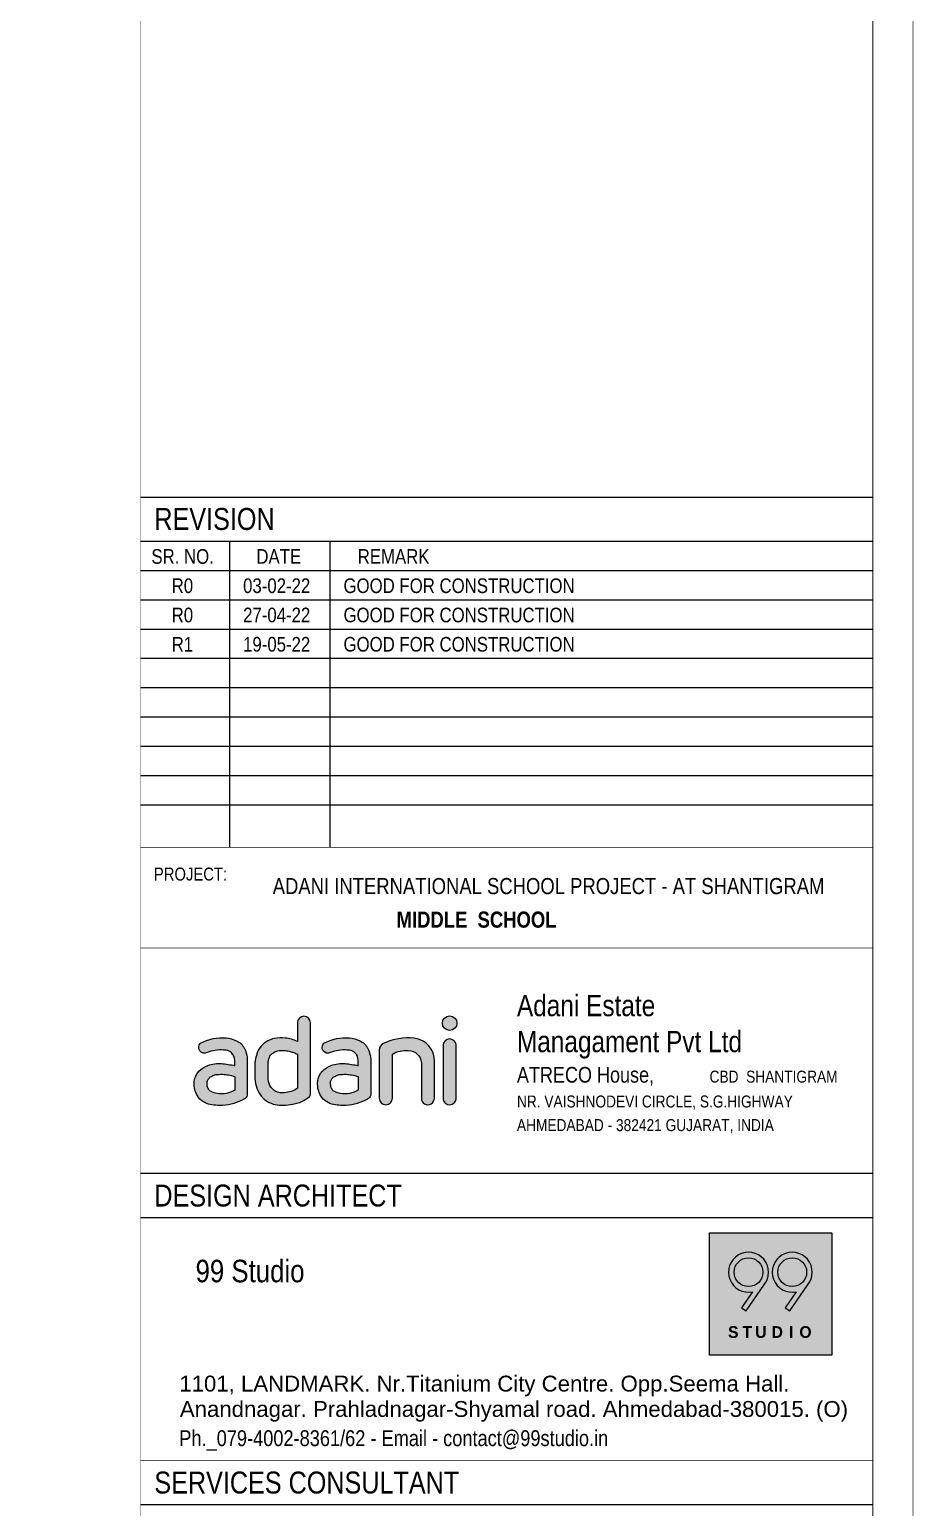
# Model space of a CAD drawing. Header units: millimetres. Extents: x 1112055 to 3390982, y -148532 to 766891.
# Drawn here: x 2300874 to 2311474, y 161494 to 179229 of the extents above; entities that cross this region are included whole.
import ezdxf

# ---------------------------------------------------------------- set-up
doc = ezdxf.new("R2010")
doc.units = ezdxf.units.MM
for name, color, linetype, lineweight in [('B TITLE BLOCK', 250, 'Continuous', 0), ('P_TITLE BLOCK TEXT', 7, 'Continuous', 9), ('TB IL', 7, 'Continuous', 9), ('tb text', 7, 'Continuous', 13)]:
    doc.layers.add(name, color=color, linetype=linetype, lineweight=lineweight)
for name, color, linetype in [('FORMAT TEXT', 7, 'Continuous'), ('Logo Color', 251, 'Continuous'), ('Logo Font', 255, 'Continuous'), ('Logo Line', 251, 'Continuous')]:
    doc.layers.add(name, color=color, linetype=linetype)
doc.styles.add('A', font='GOTHICB.TTF')
doc.styles.add('SWINC', font='swissc.ttf')

# ---------------------------------------------------------------- blocks, each defined once
blk = doc.blocks.new('A$C448A1362')
h = blk.add_hatch(color=144)
h.set_gradient(color1=(0, 128, 167), color2=(196, 60, 91), rotation=5, tint=1)
edge = h.paths.add_edge_path()
edge.add_arc((14.81933344435538, -0.6985207138125133), 0.7431945778757773, 0, 360)
edge = h.paths.add_edge_path()
edge.add_line((14.15277161007043, -2.943220954840626), (14.15074250250791, -8.452755263949484))
edge.add_arc((14.81271016430946, -8.345192536199875), 0.6706496295921845, 189.2292944955668, 356.1382558233712)
edge.add_line((15.48183706351529, -8.390360206402192), (15.48183706351529, -2.906189741824846))
edge.add_arc((14.81858030050353, -2.970500210281671), 0.6663672936405483, 5.538180628108128, 177.6538117834876)
edge = h.paths.add_edge_path()
edge.add_line((7.658612856253058, -3.439845030765127), (7.658612856253058, -8.334052471542009))
edge.add_arc((8.327457436545956, -8.32652838341778), 0.668886899624382, 180.6445149192386, 359.3554850807614)
edge.add_line((8.996302016838627, -8.334052471542464), (8.996302016838627, -3.840593774361196))
edge.add_arc((10.43994891255898, -6.488699477092041), 3.016053741622978, 86.78809535472402, 118.5975448000749, ccw=False)
edge.add_arc((10.61373491564996, -4.807273183709412), 1.329898324167716, 3.2061460087869023, 90.20678352166891, ccw=False)
edge.add_line((11.94155164382369, -4.732893824975463), (11.94155164382369, -8.320863272386077))
edge.add_arc((12.60398342205281, -8.339524168990692), 0.6626945675571669, 178.3863879075979, 362.4913548570173)
edge.add_line((13.26605160525287, -8.310717734573473), (13.26605160525287, -4.586290803584006))
edge.add_arc((10.97818174704571, -4.509470264667243), 2.28915920881283, 358.0768837756475, 443.9565772997473)
edge.add_arc((10.59401221925009, -8.138142946765356), 5.938111340575273, 83.95657729974697, 114.9107743569737)
edge.add_arc((8.408866964090748, -3.432967517766201), 0.7502856299517944, 114.9107743569736, 180.5252106281581)
edge = h.paths.add_edge_path(flags=16)
edge.add_line((5.507758839991311, -6.128919827983509), (5.507758839991311, -7.509220247381791))
edge.add_arc((4.146227910375046, -5.350103415743206), 2.552557925878734, 260.598114554046, 302.23537625721383, ccw=False)
edge.add_arc((4.087928553207348, -5.702189379883976), 2.195677916363923, 243.4590382901451, 260.5981145540465, ccw=False)
edge.add_arc((3.365096810479827, -7.149373683017757), 0.5780165996690875, 209.8633087811852, 243.4590382901451, ccw=False)
edge.add_arc((4.137351262187394, -6.705965495283408), 1.468515201089699, 195.2092911337714, 209.8633087811827, ccw=False)
edge.add_arc((3.574157333157927, -6.859079973122107), 0.8848788031333445, 166.7985330258342, 195.2092911337714, ccw=False)
edge.add_arc((3.587606153449087, -6.862234728725753), 0.8986926820288219, 147.3576210444231, 166.798533025833, ccw=False)
edge.add_arc((3.389644337597701, -6.73542645901648), 0.6635986204241061, 120.63220694506651, 147.3576210444251, ccw=False)
edge.add_arc((4.530526850433716, -8.662080861807453), 2.902707839709622, 112.49789540908989, 120.632206945066, ccw=False)
edge.add_arc((3.650891727382941, -6.538233166334294), 0.6039066340219512, 97.65291712801451, 112.49789540909, ccw=False)
edge.add_arc((4.113118942007532, -9.978226818855319), 4.074815783988947, 87.68643739568421, 97.65291712801928, ccw=False)
edge.add_arc((4.113118942007304, -9.978226818858502), 4.074815783992284, 79.75290279672708, 87.68643739568432, ccw=False)
edge.add_arc((3.750854027135574, -11.98215784152194), 6.111228171535338, 73.29237366723208, 79.75290279672572, ccw=False)
edge = h.paths.add_edge_path()
edge.add_line((6.790154819498412, -4.403163846067628), (6.789647542607781, -8.021569906915602))
edge.add_arc((6.267806578629234, -7.927663462294049), 0.530222983307471, 290.01279134982053, 349.79867748199996, ccw=False)
edge.add_arc((3.985686338293817, -4.071748072450418), 5.002758515494103, 273.6188457994145, 299.5013455248223, ccw=False)
edge.add_arc((4.003606063649386, -4.355086746707229), 4.718853741165793, 255.66704751986748, 273.6188457994148, ccw=False)
edge.add_arc((3.293400358615145, -7.134654667361929), 1.849988117091353, 205.0891047683781, 255.66704751986708, ccw=False)
edge.add_arc((3.859586546516539, -6.869564954474072), 2.475159577771575, 173.9289781433874, 205.0891047683788, ccw=False)
edge.add_arc((3.123595983136966, -6.791286721989991), 1.735017975735576, 136.2598033714836, 173.9289781433874, ccw=False)
edge.add_arc((3.557998223588356, -7.206993982662198), 2.336281506215076, 109.5799741139754, 136.2598033714825, ccw=False)
edge.add_arc((3.91599006055776, -8.213464895504103), 3.404523919590422, 85.56592316711209, 109.5799741139746, ccw=False)
edge.add_arc((3.508382811704678, -13.46992161850562), 8.67676072668705, 76.65013801281992, 85.56592316711192, ccw=False)
edge.add_line((5.511817055116353, -5.027621698430494), (5.511817055116353, -4.501575562849439))
edge.add_arc((4.472484140997949, -4.465110926590796), 1.039972391973434, 357.9906215679799, 455.6588950534437)
edge.add_arc((4.086198299446323, -6.903609543656557), 3.484972647131051, 85.32993988743719, 113.1845555418632)
edge.add_arc((2.444315375492806, -3.165488927077377), 0.5988448662169389, 133.8620426340904, 296.78541516636506, ccw=False)
edge.add_arc((4.224328531941637, -6.831218957114515), 4.648377712036712, 84.78407122185848, 118.17724551367121, ccw=False)
edge.add_arc((4.305412553357883, -5.453939858085732), 3.269732674621548, 65.0770173786932, 84.00498154086301, ccw=False)
edge.add_arc((5.011671825826625, -3.985957337240734), 1.640984457002071, 25.615854055559396, 65.8410484831349, ccw=False)
edge.add_arc((4.440738750321316, -4.424729147798871), 2.350214712372408, 6.139679798615873, 29.24615656970508, ccw=False)
edge.add_line((6.777472897232656, -4.173367414613267), (6.790154819498412, -4.403163846067628))
edge = h.paths.add_edge_path()
edge.add_line((-0.6647863651678563, -0.6543876243279101), (-0.6647863651678563, -2.554646856619684))
edge.add_arc((-2.400736746012171, -6.432294233545463), 4.248490661933166, 65.88282809930101, 83.13487306898243)
edge.add_arc((-2.306256045762893, -5.647543298269056), 3.458072650285579, 83.13487306898298, 101.7924313308425)
edge.add_arc((-2.511163092840661, -4.666060909044745), 2.455428855959866, 101.7924313308415, 118.2655509453169)
edge.add_arc((-2.511163092840889, -4.66606090904429), 2.455428855959293, 118.2655509453176, 138.2614549608422)
edge.add_arc((-2.762000777547655, -4.442269798546704), 2.119271147127837, 138.261454960843, 163.1198987464418)
edge.add_arc((1.435355871833508, -5.715932123283665), 6.505615702627138, 163.1198987464423, 169.3828484008401)
edge.add_arc((-3.19076537750334, -4.848743643640091), 1.798916894248737, 169.3828484008401, 182.2402990978122)
edge.add_line((-4.988307303988677, -4.919064443836078), (-4.988307303988677, -6.369876351031735))
edge.add_arc((-2.069278757865959, -6.282007161035608), 2.9203507747582, 181.7242085214847, 219.8409375234252)
edge.add_arc((-2.492418944295423, -6.635066779090948), 2.369262114674396, 219.8409375234248, 238.8760015993548)
edge.add_arc((-2.291705121782343, -6.30265454861069), 2.757571179106963, 238.8760015993553, 256.8052270138245)
edge.add_arc((-2.291705121782343, -6.30265454861069), 2.757571179106969, 256.8052270138248, 274.3139534058478)
edge.add_arc((-3.081769659276461, 4.170752759902143), 13.2607355891034, 274.3139534058478, 278.35095906789)
edge.add_arc((-1.635209111257609, -5.683693761481891), 3.30068269457009, 278.3509590678898, 299.1663416277946)
edge.add_arc((-2.948734989847708, -3.330170478050832), 5.995941880507485, 299.166341627795, 305.5628000104232)
edge.add_arc((0.2806405914250263, -7.913759985370007), 0.3910279286526687, 311.2521827326039, 366.890062656182)
edge.add_line((0.6688445802926708, -7.866850455274061), (0.6647863651676289, -0.6543876243279101))
edge.add_arc((-2.273736754432321e-13, -0.6648689873070452), 0.6648689873071513, 0.9032798203518209, 179.0967201796482)
edge = h.paths.add_edge_path(flags=16)
edge.add_line((-0.6566699349179999, -3.865957618892708), (-0.6566699349179999, -7.331673335662117))
edge.add_arc((-2.177874036258572, -4.976513678812125), 2.803718767492351, 273.8152628129169, 302.8585285343123, ccw=False)
edge.add_arc((-2.222214389678811, -6.391559054528216), 1.40160951483312, 207.7678228712067, 279.4820398668521, ccw=False)
edge.add_arc((-1.983284873086404, -6.265757242648078), 1.671634346601225, 177.0124350050554, 207.7678228712068, ccw=False)
edge.add_line((-3.652647250965629, -6.178632963264818), (-3.652647250965629, -4.830798264866871))
edge.add_arc((-1.238173986717811, -5.021393273126478), 2.42198422805385, 159.7603310861371, 175.4865139123886, ccw=False)
edge.add_arc((-2.68210193758614, -4.488995900572945), 0.8830316980514378, 128.3998146419164, 159.7603310861371, ccw=False)
edge.add_arc((-2.214624559589311, -5.078809482746465), 1.635637279119564, 114.37650926095529, 128.3998146419147, ccw=False)
edge.add_arc((-2.394140627233583, -4.682636839643919), 1.200690406863742, 90.11877477638052, 114.3765092609566, ccw=False)
edge.add_arc((-2.371279833046856, -15.71044246335828), 12.22851972592457, 87.66288555333898, 90.11877477638222, ccw=False)
edge.add_arc((-1.946071046559382, -5.291973032022042), 1.801376886018847, 71.99206667147678, 87.66288555333881, ccw=False)
edge.add_arc((-6.364710685310456, -19.83489248203136), 17.00044722771216, 71.72441422244219, 72.98208476505982, ccw=False)
edge.add_arc((-1.948515104208809, -6.169105727444958), 2.640711107135314, 60.711755299823324, 69.72818362236211, ccw=False)
edge = h.paths.add_edge_path(flags=16)
edge.add_line((-7.044807818593881, -6.128919827983509), (-7.044807818593881, -7.509220247381791))
edge.add_arc((-8.406338748210146, -5.350103415743206), 2.552557925878734, 260.598114554046, 302.23537625721383, ccw=False)
edge.add_arc((-8.464638105377844, -5.702189379883976), 2.195677916363924, 243.4590382901451, 260.5981145540465, ccw=False)
edge.add_arc((-9.187469848105366, -7.149373683017757), 0.5780165996690874, 209.8633087811852, 243.4590382901451, ccw=False)
edge.add_arc((-8.41521539639757, -6.705965495283408), 1.468515201089699, 195.2092911337714, 209.8633087811827, ccw=False)
edge.add_arc((-8.978409325427265, -6.859079973122107), 0.8848788031333437, 166.7985330258342, 195.2092911337714, ccw=False)
edge.add_arc((-8.964960505136105, -6.862234728725753), 0.8986926820288219, 147.3576210444231, 166.798533025833, ccw=False)
edge.add_arc((-9.162922320987263, -6.73542645901648), 0.6635986204241063, 120.63220694506651, 147.3576210444251, ccw=False)
edge.add_arc((-8.022039808151249, -8.662080861807453), 2.902707839709622, 112.49789540908989, 120.632206945066, ccw=False)
edge.add_arc((-8.901674931202251, -6.538233166334294), 0.6039066340219509, 97.65291712801428, 112.49789540908989, ccw=False)
edge.add_arc((-8.43944771657766, -9.978226818855319), 4.074815783988947, 87.68643739568421, 97.65291712801928, ccw=False)
edge.add_arc((-8.439447716577888, -9.978226818858502), 4.074815783992284, 79.75290279672708, 87.68643739568432, ccw=False)
edge.add_arc((-8.801712631449618, -11.98215784152194), 6.111228171535338, 73.29237366723208, 79.75290279672572, ccw=False)
edge = h.paths.add_edge_path()
edge.add_line((-5.762411839086781, -4.403163846067628), (-5.762919115977411, -8.021569906915602))
edge.add_arc((-6.284760079955959, -7.927663462294049), 0.5302229833074719, 290.01279134982065, 349.798677482, ccw=False)
edge.add_arc((-8.566880320291148, -4.071748072450418), 5.002758515494103, 273.6188457994145, 299.5013455248223, ccw=False)
edge.add_arc((-8.548960594935807, -4.355086746707229), 4.718853741165793, 255.66704751986748, 273.6188457994148, ccw=False)
edge.add_arc((-9.259166299970047, -7.134654667361929), 1.849988117091353, 205.0891047683781, 255.66704751986708, ccw=False)
edge.add_arc((-8.692980112068653, -6.869564954474072), 2.475159577771575, 173.9289781433874, 205.0891047683788, ccw=False)
edge.add_arc((-9.428970675448227, -6.791286721989991), 1.735017975735576, 136.2598033714836, 173.9289781433874, ccw=False)
edge.add_arc((-8.994568434996836, -7.206993982662198), 2.336281506215077, 109.5799741139754, 136.2598033714825, ccw=False)
edge.add_arc((-8.636576598027432, -8.213464895504103), 3.404523919590422, 85.56592316711209, 109.5799741139746, ccw=False)
edge.add_arc((-9.044183846880514, -13.46992161850562), 8.67676072668705, 76.65013801281992, 85.56592316711192, ccw=False)
edge.add_line((-7.040749603468839, -5.027621698430494), (-7.040749603468839, -4.501575562849439))
edge.add_arc((-8.080082517587016, -4.465110926590796), 1.039972391973435, 357.9906215679799, 455.6588950534437)
edge.add_arc((-8.466368359138869, -6.903609543656557), 3.484972647131051, 85.32993988743719, 113.1845555418632)
edge.add_arc((-10.10825128309239, -3.165488927077377), 0.5988448662169391, 133.8620426340904, 296.7854151663651, ccw=False)
edge.add_arc((-8.328238126643555, -6.831218957114515), 4.648377712036713, 84.78407122185848, 118.17724551367121, ccw=False)
edge.add_arc((-8.24715410522731, -5.453939858085732), 3.269732674621548, 65.0770173786932, 84.00498154086301, ccw=False)
edge.add_arc((-7.540894832758568, -3.985957337240734), 1.640984457002071, 25.615854055559396, 65.8410484831349, ccw=False)
edge.add_arc((-8.111827908263876, -4.424729147798871), 2.350214712372407, 6.139679798615873, 29.24615656970508, ccw=False)
edge.add_line((-5.775093761352537, -4.173367414613267), (-5.762411839086781, -4.403163846067628))
at = {"layer": 'Defpoints'}
for points in [[(-0.6647863651678563, -0.6543876243279101), (-0.6647863651678563, -2.554646856619684, 0.07541875449206863), (-1.892903717377976, -2.214264063008386, 0.08158927728195095), (-3.012971091884083, -2.262455367618031, 0.07200158244177832), (-3.673952880372099, -2.503411890666257, 0.08747065465243846), (-4.343380748454138, -3.031402128400487, 0.1088927901249689), (-4.789962039753391, -3.826897298314407, 0.02733407760724219), (-4.95888524433235, -4.517301146458749, 0.05616014285171117), (-4.988307303988677, -4.919064443836078), (-4.988307303988677, -6.369876351031735, 0.1678662430565968), (-4.311599931891351, -8.152954621588151, 0.08324764646749883), (-3.717071416075441, -8.663275173559896, 0.07839098920922768), (-2.921153974680465, -8.987425106671026, 0.07654520455502953), (-2.084276282893143, -9.052413098854458, 0.01761658224182823), (-1.155830395295652, -8.949379339873985, 0.09107480465804352), (-0.02663203675820114, -8.565878010559345, 0.02791706392525837), (0.5384744194011546, -8.207740525776217, 0.2476503926846541), (0.6688445802926708, -7.866850455274061), (0.6647863651676289, -0.6543876243279101, 0.9843577705796193), (-0.6647863651678563, -0.6543876243279101, -0.9843577705796193)], [(7.658612856253058, -3.439845030765127), (7.658612856253058, -8.334052471542464, 0.9888138903809678), (8.996302016838627, -8.334052471542464), (8.996302016838627, -3.840593774361196, -0.1396930776755655), (10.60893525214442, -3.477383520671765, -0.3989627704076013), (11.94155164382369, -4.732893824975463), (11.94155164382369, -8.320863272386077, 1.036479897949533), (13.26605160525287, -8.310717734573473), (13.26605160525287, -4.586290803584006, 0.3933042129500563), (11.21918935156964, -2.233033307961932, 0.1358904779811795), (8.092841874630494, -2.752484843964567, 0.2943844530381903), (7.658612856253058, -3.439845030765127, 4.248669503008863)], [(14.15277161007043, -2.943220954840626), (14.15074250250791, -8.452755263949484, 0.891820705005876), (15.48183706351529, -8.390360206402192), (15.48183706351529, -2.906189741824846, 0.933458803029733), (14.15277161007043, -2.943220954840626, 1.924318933905837)], [(-0.6566699349179999, -3.865957618892708), (-0.6566699349179999, -7.331673335661662, -0.1274079101730488), (-1.99131543415956, -7.77401878428941, -0.3235416448118485), (-3.462418416980199, -7.044554615566767, -0.1350070942812793), (-3.652647250965629, -6.178632963264818), (-3.652647250965629, -4.830798264866871, -0.06872631680704114), (-3.510609721589844, -4.183512952425872, -0.1376965565907644), (-3.230592877963318, -3.79696796176745, -0.06126469009804751), (-2.889702807461617, -3.588984436609962, -0.10624137210056), (-2.396629669771301, -3.48194901268721, -0.01071624843410108), (-1.872612641752767, -3.492094550499814, -0.06848360903983725), (-1.389177764984424, -3.578838898797358, -0.005487678053938331), (-1.033576664654447, -3.691961645407218, -0.03936189994623337), (-0.6566699349179999, -3.865957618892708, 1.356783517631229)], [(-7.044807818593881, -6.128919827983509), (-7.044807818593881, -7.509220247381791, -0.1837024111024695), (-8.82332059713508, -7.86837228594618, -0.07492305019557059), (-9.445749341935425, -7.666476083476255, -0.1476481128128201), (-9.688734972545944, -7.437186928912297, -0.06402749356167123), (-9.83229433259362, -7.091224089504294, -0.1246042540064638), (-9.839903485953073, -6.656995071127085, -0.08503102905075369), (-9.72170797043691, -6.377485504390961, -0.1171430805373001), (-9.501042523013666, -6.164429210327171, -0.03550754085689274), (-9.132759500417933, -5.980287699029532, -0.06486417715555219), (-8.982098263901435, -5.939705547779113, -0.04351440527225555), (-8.274954278366295, -5.906732549888375, -0.03463040874682313), (-7.714563698912571, -5.96840552179242, -0.02819684536750116), (-7.044807818593881, -6.128919827983509, 0.4870208130656629)], [(5.507758839991311, -6.128919827983509), (5.507758839991311, -7.509220247381791, -0.1837024111024695), (3.729246061450112, -7.86837228594618, -0.07492305019557059), (3.106817316649767, -7.666476083476255, -0.1476481128128201), (2.86383168603902, -7.437186928912297, -0.06402749356167123), (2.720272325991345, -7.091224089504294, -0.1246042540064638), (2.712663172632119, -6.656995071127085, -0.08503102905075369), (2.830858688148282, -6.377485504390961, -0.1171430805373001), (3.051524135571299, -6.164429210327171, -0.03550754085689274), (3.419807158167259, -5.980287699029532, -0.06486417715555219), (3.57046839468353, -5.939705547779113, -0.04351440527225555), (4.277612380218898, -5.906732549888375, -0.03463040874682313), (4.838002959672622, -5.96840552179242, -0.02819684536750116), (5.507758839991311, -6.128919827983509, 0.4870208130656629)]]:
    blk.add_lwpolyline(points, format="xyb", dxfattribs=at)
for points in [[(-5.762411839086781, -4.403163846067628), (-5.762919115977411, -8.021569906915602, -0.2669481187597852), (-6.103301909588708, -8.425869588745854, -0.1134162915094906), (-8.2511122645069, -9.064531194046367, -0.07849008793115403), (-9.717142478421238, -8.927059156686255, -0.2243418394939228), (-10.9346070159279, -7.919099975008749, -0.1368057198153948), (-11.15425790956988, -6.607789212736179, -0.1658590459996468), (-10.68249040128603, -5.591713600808589, -0.1169414544130342), (-9.777508428406009, -5.005808792133166, -0.1051662217590635), (-8.373365995148106, -4.819130896382148, -0.03892208847284846), (-7.040749603468839, -5.027621698430494), (-7.040749603468839, -4.501575562849439, 0.4539793650940807), (-8.182629884272046, -3.43020676984338, 0.1221406884645016), (-9.838381655281182, -3.700078075657302, -0.8610727055752213), (-10.52320545762882, -2.733715599011475, -0.1467451494329428), (-7.905656701989301, -2.20208941763326, -0.08277711465856903), (-6.869290014436729, -2.488700860838208, -0.1773403027500228), (-6.061197927666626, -3.276501871983101, -0.1011640304320547), (-5.775093761352537, -4.173367414613267)], [(6.790154819498412, -4.403163846067628), (6.789647542607781, -8.021569906915602, -0.2669481187597852), (6.449264748996484, -8.425869588745854, -0.1134162915094906), (4.301454394078291, -9.064531194046367, -0.07849008793115403), (2.835424180163955, -8.927059156686255, -0.2243418394939228), (1.617959642657297, -7.919099975008749, -0.1368057198153948), (1.398308749015314, -6.607789212736179, -0.1658590459996468), (1.870076257299161, -5.591713600808589, -0.1169414544130342), (2.775058230179184, -5.005808792133166, -0.1051662217590635), (4.179200663437086, -4.819130896382148, -0.03892208847284846), (5.511817055116353, -5.027621698430494), (5.511817055116353, -4.501575562849439, 0.4539793650940807), (4.369936774313146, -3.43020676984338, 0.1221406884645016), (2.71418500330401, -3.700078075657302, -0.8610727055752213), (2.029361200956373, -2.733715599011475, -0.1467451494329428), (4.646909956595891, -2.20208941763326, -0.08277711465856903), (5.683276644148464, -2.488700860838208, -0.1773403027500228), (6.491368730918566, -3.276501871983101, -0.1011640304320547), (6.777472897232656, -4.173367414613267)]]:
    blk.add_lwpolyline(points, format="xyb", close=True, dxfattribs=at)
blk.add_circle((14.81933344435538, -0.6985207138125133), 0.7431945778757773, dxfattribs=at)
blk = doc.blocks.new('Z$W@#6E2766C7')
at = {"layer": 'Logo Font', "style": 'A'}
for s, p in [('S', (0.477201075365187, 0.4427458525618988)), ('T', (0.8451072909420388, 0.4427458525618988)), ('U', (1.170529324572427, 0.4427458525618988)), ('D', (1.588321054015565, 0.4427458525618988)), ('I', (2.031184820887617, 0.4427458525618988)), ('O', (2.298338986166228, 0.4427458525618988))]:
    blk.add_text(s, height=0.30118144, dxfattribs=at).set_placement(p)
blk = doc.blocks.new('A$C9f46f36f')
at = {"layer": 'Logo Color'}
h = blk.add_hatch(color=22, dxfattribs=at)
edge = h.paths.add_edge_path(flags=0)
edge.add_arc((-2651.583773184335, -1156.24687560508), 307.1893068638838, 180, 360, ccw=False)
edge.add_arc((-2651.583773184335, -1156.24687560508), 307.1893068638838, 0, 180, ccw=False)
edge = h.paths.add_edge_path(flags=16)
edge.add_line((-2568.222982186591, -1574.687979126815), (-2800.432897544233, -1914.725855800236))
edge.add_line((-2800.432897541439, -1914.725855799858), (-2701.769266437739, -1982.102683498029))
edge.add_line((-2701.769266444957, -1982.102683492471), (-2326.533018882386, -1432.623404472455))
edge.add_arc((-2651.583773184335, -1156.24687560508), 426.6637769954773, 319.6269312612779, 641.266816491063)
edge = h.paths.add_edge_path(flags=0)
edge.add_arc((-1719.777309257304, -1156.24687560508), 307.1893068638838, 180, 360, ccw=False)
edge.add_arc((-1719.777309257304, -1156.24687560508), 307.1893068638838, 0, 180, ccw=False)
edge = h.paths.add_edge_path(flags=16)
edge.add_line((-1636.416518274462, -1574.687979126815), (-1868.626433632104, -1914.725855800236))
edge.add_line((-1868.62643362931, -1914.725855799858), (-1769.96280252561, -1982.102683498029))
edge.add_line((-1769.962802517926, -1982.102683492471), (-1394.726554955356, -1432.623404472455))
edge.add_arc((-1719.777309257304, -1156.24687560508), 426.6637769954765, 319.6269312612779, 641.2668164910631)
h.paths.add_polyline_path([(-3486.935391280567, -317.6303075854667), (-876.5585415994283, -317.6303075854667), (-876.5585415994283, -2928.007157264743), (-3486.935391280567, -2928.007157264743)])
at = {"layer": 'Logo Font'}
h = blk.add_hatch(color=256, dxfattribs=at)
edge = h.paths.add_edge_path(flags=16)
edge.add_arc((-2651.583773184335, -1156.246875599492), 307.1893068638814, 180, 360, ccw=False)
edge.add_arc((-2651.583773184335, -1156.246875599492), 307.1893068638814, 0, 180, ccw=False)
edge = h.paths.add_edge_path()
edge.add_line((-2568.222982186591, -1574.687979126815), (-2800.432897544233, -1914.725855800236))
edge.add_line((-2800.432897541439, -1914.725855799858), (-2701.769266437739, -1982.102683498029))
edge.add_line((-2701.769266444957, -1982.102683499921), (-2326.533018882386, -1432.623404479906))
edge.add_arc((-2651.583773184335, -1156.246875599492), 426.6637769954742, 319.6269312612787, 641.2668164910637)
h = blk.add_hatch(color=256, dxfattribs=at)
edge = h.paths.add_edge_path()
edge.add_line((-1636.416518274462, -1574.687979126815), (-1868.626433632337, -1914.725855800236))
edge.add_line((-1868.62643362931, -1914.725855799858), (-1769.96280252561, -1982.102683498029))
edge.add_line((-1769.962802517926, -1982.102683499921), (-1394.726554955356, -1432.623404479906))
edge.add_arc((-1719.777309257304, -1156.246875599492), 426.6637769954735, 319.6269312612787, 641.2668164910638)
edge = h.paths.add_edge_path(flags=16)
edge.add_arc((-1719.777309257304, -1156.246875599492), 307.1893068638814, 180, 360, ccw=False)
edge.add_arc((-1719.777309257304, -1156.246875599492), 307.1893068638814, 0, 180, ccw=False)
for points in [[(-2568.222982186591, -1574.687979126815), (-2800.432897541439, -1914.725855799858), (-2701.769266444957, -1982.102683499921), (-2326.533018845832, -1432.62340447912, 5.918618956459519)], [(-2344.394466344034, -1156.246875599492, -1), (-2958.77308008424, -1156.246875599492, -1)], [(-1636.416518274462, -1574.687979126815), (-1868.62643362931, -1914.725855799858), (-1769.962802517926, -1982.102683499921), (-1394.726554933703, -1432.62340447912, 5.918618956459519)], [(-1412.5880023723, -1156.246875599492, -1), (-2026.966616097605, -1156.246875599492, -1)]]:
    blk.add_lwpolyline(points, format="xyb", close=True, dxfattribs=at)
at = {"layer": 'Logo Line'}
blk.add_lwpolyline([(-3486.935391280567, -317.6303075854667), (-876.5585415994283, -317.6303075854667), (-876.5585415994283, -2928.007157264743), (-3486.935391280567, -2928.007157264743)], close=True, dxfattribs=at)
at = {"layer": 'Logo Font', "xscale": 834.901957593243, "yscale": 834.901957593243, "zscale": 834.901957593243}
blk.add_blockref('Z$W@#6E2766C7', (-3486.935391280567, -2928.007157264743), dxfattribs=at)

msp = doc.modelspace()

# ---------------------------------------------------------------- linework, layer by layer
at = {"layer": 'B TITLE BLOCK', "color": 250, "lineweight": 0}
for p, q in [((2310987.678663868, 173612.2317931966), (2302204.278153418, 173612.2317931966)), ((2310987.678663868, 173612.2317931966), (2302204.278153418, 173612.2317931966)), ((2310987.678663868, 173085.2277625703), (2302204.278153418, 173085.2277625703)), ((2303272.672723346, 173085.2277625703), (2303272.672723346, 169414.5799969513)), ((2304476.693934618, 173085.2277625703), (2304476.693934618, 169414.5799969513)), ((2310987.678663868, 172733.8917421527), (2302204.278153418, 172733.8917421527)), ((2310987.678663868, 172382.5557217353), (2302204.278153418, 172382.5557217353)), ((2310987.678663868, 172031.2197013174), (2302204.278153418, 172031.2197013174)), ((2310987.678663868, 171679.8836809002), (2302204.278153418, 171679.8836809002)), ((2310987.678663868, 171328.5476604822), (2302204.278153418, 171328.5476604822)), ((2310987.678663868, 170977.2116400645), (2302204.278153418, 170977.2116400645)), ((2310987.678663868, 170625.875619647), (2302204.278153418, 170625.875619647)), ((2310987.678663868, 170274.5395992295), (2302204.278153418, 170274.5395992295)), ((2310987.678663868, 169923.2035788119), (2302204.278153418, 169923.2035788119)), ((2302204.278153417, 165503.2145884118), (2310987.678663868, 165503.2145884118)), ((2310987.678663868, 164967.268028587), (2302204.278153418, 164967.268028587)), ((2310987.678663868, 161523.0911617106), (2302204.278153418, 161523.0911617106))]:
    msp.add_line(p, q, dxfattribs=at)
at = {"layer": 'B TITLE BLOCK', "color": 1, "const_width": 10.78926222405179}
msp.add_lwpolyline([(2311468.326592961, 198901.7221780655), (2311468.326592961, 144825.272017576), (2240486.433106796, 144825.2720175759), (2240486.433106796, 198901.7221780655)], close=True, dxfattribs=at)
at = {"layer": 'B TITLE BLOCK', "color": 250, "lineweight": 0}
for points, const_width in [([(2310987.678663868, 198421.0742489726), (2310987.678663868, 145305.919946669), (2240967.081035889, 145305.9199466689), (2240967.081035889, 198421.0742489725)], 10.78926222405179), ([(2302204.278153418, 145305.919946669), (2310987.678663868, 145305.919946669), (2310987.678663868, 198421.0742489726), (2302204.278153418, 198421.0742489726)], 7.323781844272357), ([(2310987.678663868, 173612.2317931966), (2302204.278153418, 173612.2317931966), (2302204.278153418, 169414.5799969513), (2310987.678663868, 169414.5799969513)], 7.323781844272357), ([(2302204.278153417, 168208.8537488877), (2310987.678663868, 168208.8537488877), (2310987.678663868, 165503.2145884118), (2302204.278153417, 165503.2145884118)], 7.323781844272357), ([(2310987.678663868, 165503.2145884098), (2302204.278153418, 165503.2145884098), (2302204.278153418, 162059.0377215337), (2310987.678663868, 162059.0377215337)], 7.323781844272357), ([(2310987.678663868, 145305.919946669), (2302204.278153418, 145305.919946669), (2302204.278153418, 162059.0377215337), (2310987.678663868, 162059.0377215337)], 7.323781844272357)]:
    msp.add_lwpolyline(points, close=True, dxfattribs=dict(at, const_width=const_width))

# ---------------------------------------------------------------- block references
at = {"xscale": 0.5625, "yscale": 0.5625, "zscale": 0.5625}
msp.add_blockref('A$C9f46f36f', (2310987.678663868, 164967.268028587), dxfattribs=at)
at = {"layer": 'TB IL', "xscale": 117.8914050644805, "yscale": 117.8914050644805, "zscale": 117.8914050644805}
msp.add_blockref('A$C448A1362', (2304164.770991497, 167387.648529807), dxfattribs=at)

# ---------------------------------------------------------------- texts
at = {"layer": 'FORMAT TEXT', "style": 'SWINC'}
for s, p in [('REVISION', (2302370.629699431, 173224.589879094)), ('DESIGN ARCHITECT', (2302370.629699431, 165104.8744605042)), ('SERVICES CONSULTANT', (2302370.629699431, 161660.6975936278))]:
    msp.add_text(s, height=263.5020153133752, dxfattribs=at).set_placement(p)
at = {"layer": 'FORMAT TEXT', "lineweight": 15, "style": 'SWINC'}
for s, p in [('SR. NO.', (2302334.944695243, 172818.5708044738)), ('DATE', (2303594.180202739, 172818.5708044738)), ('REMARK', (2304809.441031602, 172818.5708044738)), ('R1', (2302578.288991306, 171764.562743221)), ('19-05-22', (2303434.872770522, 171764.562743221)), ('GOOD FOR CONSTRUCTION', (2304638.893981804, 171764.562743221))]:
    msp.add_text(s, height=175.6680102089167, dxfattribs=at).set_placement(p)
at = {"layer": 'FORMAT TEXT', "color": 252, "lineweight": 15, "style": 'SWINC'}
for s, p in [('R0', (2302578.288991306, 172467.2347840561)), ('03-02-22', (2303434.872770522, 172467.2347840561)), ('GOOD FOR CONSTRUCTION', (2304638.893981804, 172467.2347840561)), ('R0', (2302578.288991306, 172115.8987636383)), ('27-04-22', (2303434.872770522, 172115.8987636383)), ('GOOD FOR CONSTRUCTION', (2304638.893981804, 172115.8987636383))]:
    msp.add_text(s, height=175.6680102089167, dxfattribs=at).set_placement(p)
at = {"layer": 'FORMAT TEXT', "lineweight": 0, "style": 'SWINC'}
msp.add_text('99 Studio', height=269.9381428190757, dxfattribs=at).set_placement((2302864.710708846, 164195.9340319635))
at = {"layer": 'P_TITLE BLOCK TEXT', "lineweight": 0, "char_height": 190.4076174908807, "attachment_point": 7, "style": 'SWINC'}
for s, insert in [('\\A1;{\\pql;\\fArial|b0|i0|c0|p34;1101, LANDMARK. Nr.Titanium City Centre. Opp.Seema Hall.}', (2302669.782214649, 162827.2875951274)), ('\\A1;{\\pql;\\fArial|b0|i0|c0|p34;Anandnagar. Prahladnagar-Shyamal road. Ahmedabad-380015. (O)}', (2302676.192727286, 162522.6719653202))]:
    msp.add_mtext(s, dxfattribs=dict(at, insert=insert))
at = {"layer": 'P_TITLE BLOCK TEXT', "lineweight": 0, "insert": (2302669.791922644, 162174.5432026527), "char_height": 190.4076174908807, "width": 5534.767360264394, "attachment_point": 7, "style": 'SWINC'}
msp.add_mtext('\\A1;\\pxql;Ph._079-4002-8361/62 - Email - contact@99studio.in   ', dxfattribs=at)
at = {"layer": 'tb text', "color": 7, "style": 'SWINC'}
msp.add_text('PROJECT:', height=154.9894516912175, dxfattribs=at).set_placement((2302364.964884706, 169017.2661958904))
at = {"layer": 'tb text', "style": 'SWINC'}
for s, height, p in [('Adani Estate', 255.3514469777646, (2306718.693797198, 167389.2933803565)), ('Managament Pvt Ltd', 255.3514469777646, (2306718.693797198, 166957.1461990401)), ('ATRECO House,', 188.6255603680049, (2306718.693797198, 166591.724904334)), ('  CBD  SHANTIGRAM', 143.6345917090284, (2308937.289673907, 166591.7249043338)), ('NR. VAISHNODEVI CIRCLE, S.G.HIGHWAY', 143.6345917090284, (2306718.693797198, 166293.5365404896)), ('AHMEDABAD - 382421 GUJARAT, INDIA', 143.6345917090284, (2306718.693797198, 166010.3451661986))]:
    msp.add_text(s, height=height, dxfattribs=at).set_placement(p)
at = {"layer": 'tb text', "char_height": 193.2348112296818, "width": 12446.48869824038, "attachment_point": 1, "style": 'SWINC'}
for s, insert in [('ADANI INTERNATIONAL SCHOOL PROJECT - AT SHANTIGRAM', (2303790.237228502, 169047.1316411077)), ('{\\fSwis721 Cn BT|b1|i0|c0|p34;MIDDLE  SCHOOL}', (2305275.37134397, 168644.644442321))]:
    msp.add_mtext(s, dxfattribs=dict(at, insert=insert))

doc.saveas('drawing.dxf')
